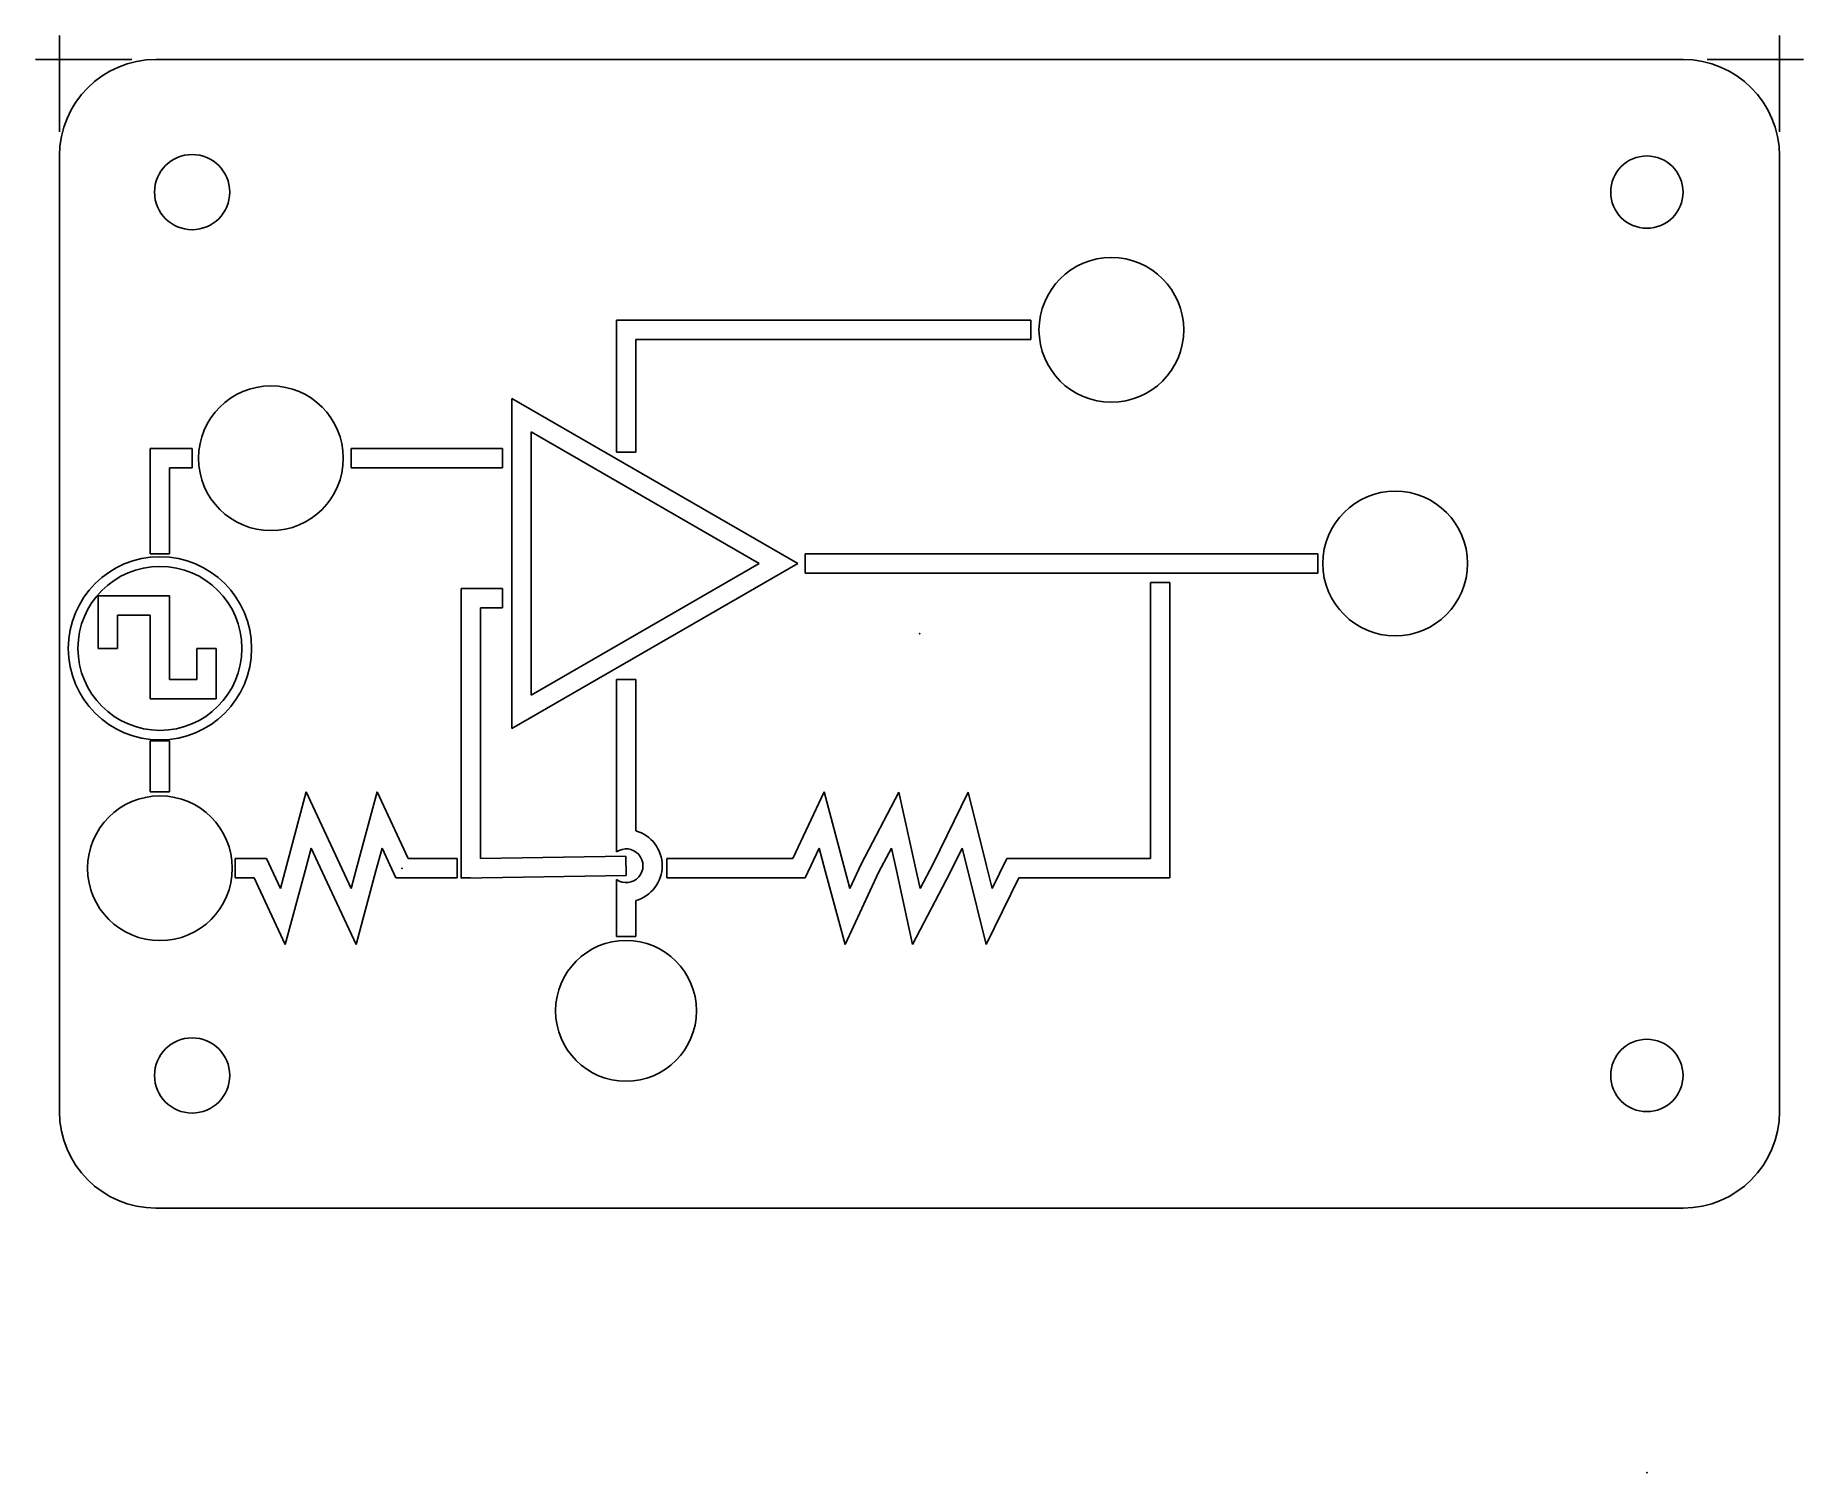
# Model space of a CAD drawing. Header units: millimetres. Extents: x -36.7 to 36.7, y -34.8 to 24.8.
import ezdxf

# ---------------------------------------------------------------- set-up
doc = ezdxf.new("R2010")
doc.units = ezdxf.units.MM
doc.header["$PDSIZE"] = -1

msp = doc.modelspace()

# ---------------------------------------------------------------- linework, layer by layer
at = {"color": 7, "linetype": 'Continuous'}
for p, q in [((-35.655, 20.815), (-35.655, 24.815)), ((35.655, 20.815), (35.655, 24.815)), ((-32.655, 23.815), (-36.655, 23.815)), ((-31.655, 23.815), (31.655, 23.815)), ((32.655, 23.815), (36.655, 23.815)), ((-35.655, 19.815), (-35.655, -19.815)), ((35.655, 19.815), (35.655, -19.815)), ((-12.566, 7.532), (-12.566, 13.003)), ((-12.566, 13.003), (4.611, 13.003)), ((4.611, 13.003), (4.611, 12.203)), ((-11.766, 7.532), (-11.766, 12.203)), ((-11.766, 12.203), (4.611, 12.203)), ((-16.902, 9.759), (-5.047, 2.914)), ((-16.902, 9.759), (-16.902, -3.93)), ((-16.102, 8.373), (-6.647, 2.914)), ((-16.102, 8.373), (-16.102, -2.544)), ((-31.889, 3.314), (-31.889, 7.679)), ((-31.889, 7.679), (-30.155, 7.679)), ((-30.155, 7.679), (-30.155, 6.879)), ((-23.559, 7.679), (-23.559, 6.879)), ((-17.292, 7.679), (-23.559, 7.679)), ((-17.292, 7.679), (-17.292, 6.879)), ((-12.566, 7.532), (-11.766, 7.532)), ((-31.089, 3.314), (-31.089, 6.879)), ((-31.089, 6.879), (-30.155, 6.879)), ((-17.292, 6.879), (-23.559, 6.879)), ((-31.889, 3.314), (-31.089, 3.314)), ((-4.736, 3.314), (-4.736, 2.514)), ((-4.736, 3.314), (4.876, 3.314)), ((4.876, 3.314), (9.975, 3.314)), ((9.975, 3.314), (16.515, 3.314)), ((16.515, 3.314), (16.515, 2.514)), ((-16.902, -3.93), (-5.047, 2.914)), ((-16.102, -2.544), (-6.647, 2.914)), ((-4.736, 2.514), (4.876, 2.514)), ((4.876, 2.514), (9.575, 2.514)), ((9.575, 2.514), (10.375, 2.514)), ((10.375, 2.514), (16.515, 2.514)), ((-34.048, -0.604), (-34.048, 1.573)), ((-34.048, 1.573), (-32.323, 1.573)), ((-32.323, 1.573), (-31.089, 1.573)), ((-31.089, 1.573), (-31.089, -0.604)), ((-17.292, 1.871), (-18.999, 1.871)), ((-18.999, 1.871), (-18.999, -10.131)), ((-17.292, 1.871), (-17.292, 1.071)), ((9.575, 2.123), (10.375, 2.123)), ((9.575, 2.123), (9.575, -9.324)), ((10.375, 2.123), (10.375, -10.124)), ((-33.248, -0.604), (-33.248, 0.773)), ((-33.248, 0.773), (-32.323, 0.773)), ((-32.323, 0.773), (-31.889, 0.773)), ((-31.889, 0.773), (-31.889, -0.604)), ((-17.292, 1.071), (-18.199, 1.071)), ((-18.199, 1.071), (-18.199, -9.318)), ((-34.048, -0.604), (-33.248, -0.604)), ((-31.889, -0.604), (-31.889, -2.702)), ((-31.089, -0.604), (-31.089, -1.902)), ((-29.961, -0.604), (-29.161, -0.604)), ((-29.961, -1.902), (-29.961, -0.604)), ((-29.161, -2.702), (-29.161, -0.604)), ((-31.089, -1.902), (-29.961, -1.902)), ((-12.566, -1.902), (-11.766, -1.902)), ((-12.566, -1.902), (-12.566, -9.044)), ((-11.766, -1.902), (-11.766, -8.173)), ((-31.889, -2.702), (-29.161, -2.702)), ((-31.889, -4.443), (-31.089, -4.443)), ((-31.889, -6.559), (-31.889, -4.443)), ((-31.089, -6.559), (-31.089, -4.443)), ((-31.889, -6.559), (-31.089, -6.559)), ((-25.424, -6.559), (-26.245, -9.621)), ((-24.027, -9.555), (-25.424, -6.559)), ((-22.487, -6.559), (-23.308, -9.621)), ((-21.198, -9.324), (-22.487, -6.559)), ((-5.245, -9.324), (-3.956, -6.559)), ((-3.956, -6.559), (-3.136, -9.621)), ((-2.412, -9.547), (-0.852, -6.565)), ((-0.852, -6.565), (-0.177, -9.639)), ((0.56, -9.544), (2.019, -6.561)), ((2.019, -6.561), (2.78, -9.628)), ((-28.37, -9.324), (-28.37, -10.124)), ((-27.072, -9.324), (-28.37, -9.324)), ((-26.496, -10.559), (-27.072, -9.324)), ((-25.22, -8.889), (-25.472, -9.828)), ((-24.752, -9.893), (-25.22, -8.889)), ((-22.283, -8.889), (-22.535, -9.828)), ((-21.707, -10.124), (-22.283, -8.889)), ((-19.174, -9.324), (-21.198, -9.324)), ((-19.174, -9.324), (-19.174, -10.124)), ((-18.199, -9.318), (-12.172, -9.219)), ((-12.172, -9.219), (-12.159, -10.019)), ((-10.481, -9.324), (-5.245, -9.324)), ((-10.481, -9.324), (-10.481, -10.124)), ((-4.736, -10.124), (-4.16, -8.889)), ((-4.16, -8.889), (-3.908, -9.828)), ((-1.695, -9.902), (-1.162, -8.884)), ((-1.162, -8.884), (-0.959, -9.81)), ((1.274, -9.905), (1.772, -8.887)), ((1.772, -8.887), (2.004, -9.821)), ((3.012, -10.561), (3.617, -9.324)), ((3.617, -9.324), (9.575, -9.324)), ((-27.582, -10.124), (-28.37, -10.124)), ((-26.292, -12.889), (-27.582, -10.124)), ((-26.245, -9.621), (-26.496, -10.559)), ((-25.472, -9.828), (-26.292, -12.889)), ((-23.355, -12.889), (-24.752, -9.893)), ((-23.559, -10.559), (-24.027, -9.555)), ((-23.308, -9.621), (-23.559, -10.559)), ((-22.535, -9.828), (-23.355, -12.889)), ((-19.174, -10.124), (-21.707, -10.124)), ((-18.999, -10.131), (-12.159, -10.019)), ((-18.617, -10.124), (-18.999, -10.124)), ((-12.566, -10.194), (-12.566, -12.558)), ((-10.481, -10.124), (-4.736, -10.124)), ((-3.908, -9.828), (-3.088, -12.889)), ((-3.136, -9.621), (-2.884, -10.559)), ((-3.088, -12.889), (-1.695, -9.902)), ((-2.884, -10.559), (-2.412, -9.547)), ((-0.959, -9.81), (-0.284, -12.884)), ((-0.284, -12.884), (1.274, -9.905)), ((-0.177, -9.639), (0.026, -10.565)), ((0.026, -10.565), (0.56, -9.544)), ((2.004, -9.821), (2.765, -12.887)), ((2.765, -12.887), (4.116, -10.124)), ((2.78, -9.628), (3.012, -10.561)), ((4.116, -10.124), (10.375, -10.124)), ((-11.766, -11.065), (-11.766, -12.558)), ((-12.566, -12.558), (-11.766, -12.558)), ((-31.655, -23.815), (31.655, -23.815))]:
    msp.add_line(p, q, dxfattribs=at)
for centre, radius in [((-30.155, 18.315), 1.558), ((30.155, 18.315), 1.5), ((7.954, 12.603), 3), ((-26.888, 7.279), 3), ((19.721, 2.914), 3), ((-31.489, -0.604), 3.8), ((-31.489, -0.604), 3.4), ((-31.489, -9.724), 3), ((-12.166, -15.635), 2.92), ((-30.155, -18.315), 1.558), ((30.155, -18.315), 1.5)]:
    msp.add_circle(centre, radius, dxfattribs=at)
for centre, radius, start, end in [((-31.655, 19.815), 4, 90, 180), ((31.655, 19.815), 4, 0, 90), ((-12.166, -9.619), 1.5, 285.4621, 74.5379), ((-12.166, -9.619), 0.7, 235.17118, 124.82882), ((-31.655, -19.815), 4, 180, 270), ((31.655, -19.815), 4, 270, 0)]:
    msp.add_arc(centre, radius, start, end, dxfattribs=at)
for p in [(0, 0), (-21.453, -9.724), (30.155, -34.785)]:
    msp.add_point(p, dxfattribs=at)

doc.saveas('drawing.dxf')
